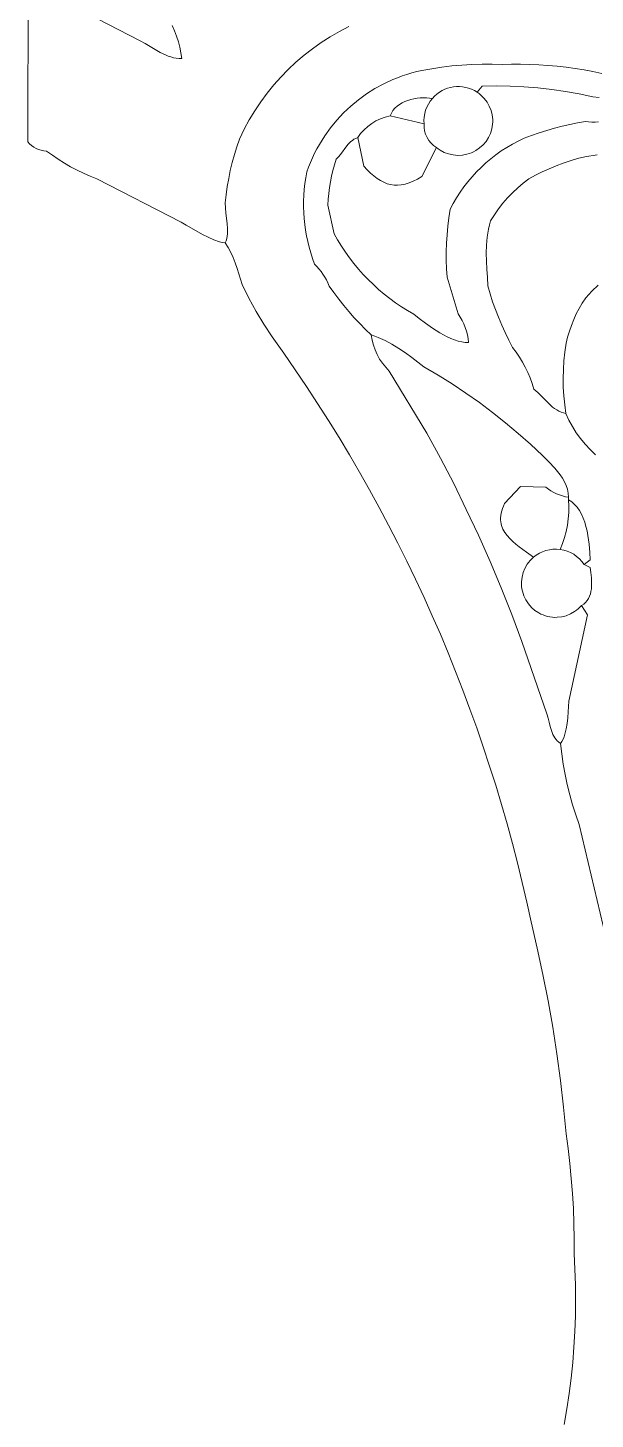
# Model space of a CAD drawing. Header units: inches. Extents: x 37.2 to 70.6, y 17.4 to 61.6.
# Drawn here: x 37.4 to 44.21, y 33.05 to 49.75 of the extents above; entities that cross this region are included whole.
import ezdxf

# ---------------------------------------------------------------- set-up
doc = ezdxf.new("R2010")
doc.units = ezdxf.units.IN
doc.header["$MEASUREMENT"] = 0
doc.layers.add('10_CLOSED_AREAS', color=7, linetype='CONTINUOUS', lineweight=18)

msp = doc.modelspace()

# ---------------------------------------------------------------- linework, layer by layer
at = {"layer": '10_CLOSED_AREAS'}
for points in [[(37.402, 50.25), (37.399, 48.382), (37.42, 48.357), (37.444, 48.335), (37.47, 48.316), (37.498, 48.3), (37.528, 48.287), (37.559, 48.278), (37.591, 48.272), (37.624, 48.269), (37.694, 48.218), (37.765, 48.17), (37.839, 48.124), (37.913, 48.081), (37.99, 48.041), (38.068, 48.004), (38.147, 47.969), (38.227, 47.937), (39.239, 47.416), (39.302, 47.381), (39.366, 47.343), (39.497, 47.268), (39.564, 47.234), (39.631, 47.204), (39.7, 47.181), (39.734, 47.172), (39.769, 47.166), (39.779, 47.192), (39.787, 47.219), (39.792, 47.248), (39.795, 47.277), (39.796, 47.336), (39.792, 47.398), (39.778, 47.523), (39.772, 47.586), (39.769, 47.647), (39.78, 47.745), (39.794, 47.842), (39.811, 47.939), (39.83, 48.036), (39.853, 48.132), (39.879, 48.227), (39.908, 48.321), (39.939, 48.414), (39.996, 48.531), (40.057, 48.644), (40.124, 48.754), (40.195, 48.861), (40.271, 48.964), (40.351, 49.063), (40.436, 49.158), (40.525, 49.25), (40.618, 49.337), (40.715, 49.42), (40.816, 49.498), (40.921, 49.572), (41.029, 49.641), (41.14, 49.705), (41.255, 49.764)], [(39.133, 49.777), (39.16, 49.713), (39.184, 49.648), (39.206, 49.582), (39.223, 49.515), (39.238, 49.447), (39.249, 49.379), (39.214, 49.38), (39.18, 49.383), (39.146, 49.39), (39.114, 49.399), (39.082, 49.41), (39.05, 49.423), (38.989, 49.454), (38.928, 49.488), (38.868, 49.525), (38.808, 49.56), (38.747, 49.593), (37.838, 50.062)], [(41.255, 49.764), (41.14, 49.705), (41.029, 49.641), (40.921, 49.572), (40.816, 49.498), (40.715, 49.42), (40.618, 49.337), (40.525, 49.25), (40.436, 49.158), (40.351, 49.063), (40.271, 48.964), (40.195, 48.861), (40.124, 48.754), (40.057, 48.644), (39.996, 48.531), (39.939, 48.414), (39.908, 48.321), (39.879, 48.227), (39.853, 48.132), (39.83, 48.036), (39.811, 47.939), (39.794, 47.842), (39.78, 47.745), (39.769, 47.647), (39.772, 47.586), (39.778, 47.523), (39.792, 47.398), (39.796, 47.336), (39.795, 47.277), (39.792, 47.248), (39.787, 47.219), (39.779, 47.192), (39.769, 47.166), (39.805, 47.11), (39.836, 47.052), (39.864, 46.99), (39.889, 46.926), (39.911, 46.86), (39.932, 46.795), (39.971, 46.666), (40.052, 46.504), (40.139, 46.345), (40.232, 46.19), (40.331, 46.039), (40.472, 45.842), (40.61, 45.642), (40.746, 45.442), (40.879, 45.239), (41.009, 45.035), (41.136, 44.829), (41.261, 44.622), (41.382, 44.413), (41.501, 44.203), (41.618, 43.991), (41.731, 43.778), (41.842, 43.563), (41.949, 43.347), (42.054, 43.13), (42.156, 42.911), (42.255, 42.691), (42.352, 42.469), (42.445, 42.247), (42.536, 42.023), (42.623, 41.798), (42.708, 41.572), (42.789, 41.345), (42.868, 41.116), (42.944, 40.887), (43.017, 40.656), (43.086, 40.425), (43.153, 40.192), (43.217, 39.959), (43.277, 39.724), (43.335, 39.489), (43.39, 39.253), (43.441, 39.016), (43.515, 38.702), (43.583, 38.386), (43.645, 38.07), (43.701, 37.753), (43.75, 37.434), (43.793, 37.114), (43.83, 36.794), (43.861, 36.473), (43.886, 36.295), (43.907, 36.116), (43.924, 35.936), (43.938, 35.757), (43.949, 35.577), (43.955, 35.397), (43.958, 35.217), (43.957, 35.037), (43.967, 34.849), (43.973, 34.662), (43.975, 34.474), (43.973, 34.287), (43.966, 34.1), (43.956, 33.913), (43.941, 33.727), (43.921, 33.541), (43.898, 33.355), (43.871, 33.17), (43.839, 32.985)], [(44.344, 38.818), (44.019, 40.185), (43.977, 40.303), (43.939, 40.423), (43.905, 40.543), (43.875, 40.665), (43.849, 40.787), (43.827, 40.911), (43.809, 41.034), (43.795, 41.159), (43.774, 41.173), (43.756, 41.188), (43.741, 41.205), (43.727, 41.224), (43.714, 41.245), (43.704, 41.266), (43.686, 41.313), (43.671, 41.362), (43.658, 41.413), (43.645, 41.464), (43.63, 41.514), (43.329, 42.383), (43.209, 42.706), (43.082, 43.025), (42.949, 43.342), (42.81, 43.657), (42.664, 43.968), (42.513, 44.277), (42.355, 44.582), (42.191, 44.885), (41.739, 45.629), (41.696, 45.674), (41.657, 45.722), (41.623, 45.773), (41.593, 45.826), (41.568, 45.882), (41.548, 45.941), (41.532, 46), (41.522, 46.062), (41.452, 46.129), (41.384, 46.198), (41.318, 46.269), (41.254, 46.342), (41.192, 46.416), (41.132, 46.492), (41.074, 46.57), (41.018, 46.649), (41.002, 46.686), (40.984, 46.722), (40.965, 46.757), (40.943, 46.791), (40.92, 46.823), (40.895, 46.854), (40.868, 46.884), (40.84, 46.913), (40.816, 46.979), (40.795, 47.046), (40.776, 47.114), (40.759, 47.182), (40.745, 47.251), (40.733, 47.32), (40.723, 47.389), (40.716, 47.459), (40.712, 47.529), (40.71, 47.599), (40.71, 47.669), (40.713, 47.739), (40.718, 47.809), (40.726, 47.879), (40.736, 47.948), (40.749, 48.018), (40.77, 48.076), (40.793, 48.132), (40.817, 48.188), (40.843, 48.243), (40.871, 48.297), (40.9, 48.349), (40.964, 48.451), (41.034, 48.549), (41.11, 48.641), (41.191, 48.728), (41.278, 48.81), (41.37, 48.885), (41.466, 48.955), (41.567, 49.019), (41.672, 49.077), (41.781, 49.127), (41.837, 49.15), (41.894, 49.171), (41.951, 49.19), (42.01, 49.208), (42.069, 49.223), (42.129, 49.237), (42.249, 49.258), (42.369, 49.276), (42.49, 49.291), (42.611, 49.302), (42.732, 49.309), (42.853, 49.312), (42.975, 49.312), (43.097, 49.308), (43.206, 49.311), (43.316, 49.311), (43.425, 49.309), (43.535, 49.304), (43.644, 49.297), (43.753, 49.287), (43.861, 49.275), (43.97, 49.261), (44.078, 49.244), (44.185, 49.224), (44.292, 49.202)], [(44.292, 49.202), (44.185, 49.224), (44.078, 49.244), (43.97, 49.261), (43.861, 49.275), (43.753, 49.287), (43.644, 49.297), (43.535, 49.304), (43.425, 49.309), (43.316, 49.311), (43.206, 49.311), (43.097, 49.308), (42.975, 49.312), (42.853, 49.312), (42.732, 49.309), (42.611, 49.302), (42.49, 49.291), (42.369, 49.276), (42.249, 49.258), (42.129, 49.237), (42.069, 49.223), (42.01, 49.208), (41.951, 49.19), (41.894, 49.171), (41.837, 49.15), (41.781, 49.127), (41.672, 49.077), (41.567, 49.019), (41.466, 48.955), (41.37, 48.885), (41.278, 48.81), (41.191, 48.728), (41.11, 48.641), (41.034, 48.549), (40.964, 48.451), (40.9, 48.349), (40.871, 48.297), (40.843, 48.243), (40.817, 48.188), (40.793, 48.132), (40.77, 48.076), (40.749, 48.018), (40.736, 47.948), (40.726, 47.879), (40.718, 47.809), (40.713, 47.739), (40.71, 47.669), (40.71, 47.599), (40.712, 47.529), (40.716, 47.459), (40.723, 47.389), (40.733, 47.32), (40.745, 47.251), (40.759, 47.182), (40.776, 47.114), (40.795, 47.046), (40.816, 46.979), (40.84, 46.913), (40.868, 46.884), (40.895, 46.854), (40.92, 46.823), (40.943, 46.791), (40.965, 46.757), (40.984, 46.722), (41.002, 46.686), (41.018, 46.649), (41.074, 46.57), (41.132, 46.492), (41.192, 46.416), (41.254, 46.342), (41.318, 46.269), (41.384, 46.198), (41.452, 46.129), (41.522, 46.062), (41.564, 46.048), (41.605, 46.032), (41.688, 45.995), (41.771, 45.95), (41.852, 45.901), (41.932, 45.848), (42.009, 45.792), (42.155, 45.68), (42.326, 45.58), (42.495, 45.475), (42.66, 45.365), (42.822, 45.251), (42.98, 45.132), (43.136, 45.009), (43.287, 44.881), (43.435, 44.749), (43.505, 44.682), (43.579, 44.613), (43.654, 44.54), (43.726, 44.464), (43.759, 44.424), (43.789, 44.383), (43.817, 44.342), (43.841, 44.299), (43.861, 44.254), (43.877, 44.209), (43.887, 44.162), (43.892, 44.114), (43.892, 44.081), (43.93, 44.058), (43.964, 44.028), (43.995, 43.993), (44.022, 43.954), (44.046, 43.91), (44.067, 43.863), (44.086, 43.813), (44.101, 43.762), (44.115, 43.709), (44.125, 43.655), (44.141, 43.549), (44.149, 43.45), (44.152, 43.361), (44.078, 43.307), (44.152, 43.272), (44.16, 43.211), (44.166, 43.146), (44.169, 43.08), (44.166, 43.015), (44.161, 42.984), (44.154, 42.954), (44.145, 42.925), (44.132, 42.898), (44.117, 42.874), (44.097, 42.852), (44.074, 42.832), (44.047, 42.816), (44.119, 42.702), (43.894, 41.665), (43.885, 41.537), (43.881, 41.468), (43.874, 41.399), (43.864, 41.332), (43.848, 41.268), (43.838, 41.238), (43.826, 41.209), (43.811, 41.183), (43.795, 41.159), (43.809, 41.034), (43.827, 40.911), (43.849, 40.787), (43.875, 40.665), (43.905, 40.543), (43.939, 40.423), (43.977, 40.303), (44.019, 40.185), (44.344, 38.818)], [(44.25, 48.621), (44.211, 48.618), (44.172, 48.618), (44.133, 48.62), (44.094, 48.624), (44, 48.608), (43.906, 48.59), (43.813, 48.568), (43.721, 48.545), (43.629, 48.518), (43.538, 48.49), (43.448, 48.458), (43.358, 48.424), (43.287, 48.39), (43.218, 48.353), (43.15, 48.313), (43.084, 48.27), (43.02, 48.225), (42.958, 48.177), (42.899, 48.126), (42.841, 48.073), (42.786, 48.018), (42.734, 47.96), (42.683, 47.9), (42.636, 47.838), (42.59, 47.774), (42.548, 47.708), (42.508, 47.64), (42.472, 47.57), (42.456, 47.469), (42.443, 47.367), (42.433, 47.265), (42.427, 47.163), (42.423, 47.061), (42.423, 46.959), (42.427, 46.857), (42.433, 46.755), (42.566, 46.316), (42.591, 46.277), (42.614, 46.237), (42.634, 46.195), (42.651, 46.153), (42.665, 46.109), (42.677, 46.064), (42.685, 46.019), (42.691, 45.973), (42.651, 45.973), (42.61, 45.978), (42.567, 45.988), (42.524, 46.002), (42.479, 46.02), (42.434, 46.04), (42.389, 46.064), (42.345, 46.089), (42.257, 46.144), (42.174, 46.202), (42.098, 46.259), (42.032, 46.31), (41.957, 46.354), (41.885, 46.4), (41.813, 46.449), (41.744, 46.5), (41.677, 46.553), (41.611, 46.609), (41.548, 46.667), (41.486, 46.727), (41.427, 46.789), (41.37, 46.853), (41.315, 46.919), (41.263, 46.987), (41.212, 47.057), (41.165, 47.129), (41.119, 47.202), (41.076, 47.277), (41.003, 47.62), (41.007, 47.69), (41.014, 47.76), (41.022, 47.83), (41.033, 47.899), (41.047, 47.968), (41.062, 48.036), (41.08, 48.104), (41.1, 48.172), (41.135, 48.205), (41.165, 48.242), (41.219, 48.316), (41.247, 48.351), (41.279, 48.383), (41.296, 48.398), (41.315, 48.411), (41.336, 48.422), (41.36, 48.432), (41.395, 48.481), (41.436, 48.526), (41.48, 48.566), (41.528, 48.601), (41.579, 48.632), (41.634, 48.657), (41.69, 48.677), (41.749, 48.691), (41.764, 48.725), (41.783, 48.755), (41.806, 48.783), (41.832, 48.807), (41.861, 48.829), (41.892, 48.848), (41.926, 48.864), (41.961, 48.877), (41.997, 48.889), (42.035, 48.897), (42.073, 48.903), (42.111, 48.907), (42.148, 48.909), (42.185, 48.909), (42.221, 48.906), (42.256, 48.902), (42.283, 48.929), (42.311, 48.954), (42.341, 48.976), (42.373, 48.995), (42.406, 49.011), (42.44, 49.024), (42.476, 49.033), (42.511, 49.04), (42.548, 49.043), (42.584, 49.044), (42.62, 49.041), (42.657, 49.034), (42.692, 49.025), (42.727, 49.012), (42.762, 48.996), (42.795, 48.976), (42.854, 49.049), (43.021, 49.052), (43.189, 49.049), (43.356, 49.042), (43.522, 49.029), (43.689, 49.01), (43.854, 48.986), (44.019, 48.957), (44.183, 48.922), (44.259, 48.914)], [(44.259, 48.914), (44.183, 48.922), (44.019, 48.957), (43.854, 48.986), (43.689, 49.01), (43.522, 49.029), (43.356, 49.042), (43.189, 49.049), (43.021, 49.052), (42.854, 49.049), (42.795, 48.976), (42.818, 48.96), (42.84, 48.942), (42.88, 48.902), (42.913, 48.858), (42.94, 48.81), (42.961, 48.758), (42.975, 48.704), (42.981, 48.649), (42.981, 48.62), (42.98, 48.592), (42.976, 48.564), (42.97, 48.536), (42.954, 48.482), (42.93, 48.432), (42.901, 48.385), (42.865, 48.343), (42.823, 48.306), (42.777, 48.274), (42.752, 48.261), (42.726, 48.249), (42.699, 48.239), (42.672, 48.231), (42.617, 48.22), (42.562, 48.217), (42.506, 48.222), (42.452, 48.234), (42.4, 48.253), (42.351, 48.279), (42.327, 48.295), (42.304, 48.312), (42.129, 47.962), (42.076, 47.931), (42.025, 47.906), (41.976, 47.886), (41.928, 47.871), (41.883, 47.862), (41.839, 47.858), (41.796, 47.86), (41.754, 47.866), (41.713, 47.877), (41.673, 47.894), (41.633, 47.915), (41.593, 47.94), (41.554, 47.97), (41.514, 48.005), (41.474, 48.044), (41.434, 48.087), (41.36, 48.432), (41.336, 48.422), (41.315, 48.411), (41.296, 48.398), (41.279, 48.383), (41.247, 48.351), (41.219, 48.316), (41.165, 48.242), (41.135, 48.205), (41.1, 48.172), (41.08, 48.104), (41.062, 48.036), (41.047, 47.968), (41.033, 47.899), (41.022, 47.83), (41.014, 47.76), (41.007, 47.69), (41.003, 47.62), (41.076, 47.277), (41.119, 47.202), (41.165, 47.129), (41.212, 47.057), (41.263, 46.987), (41.315, 46.919), (41.37, 46.853), (41.427, 46.789), (41.486, 46.727), (41.548, 46.667), (41.611, 46.609), (41.677, 46.553), (41.744, 46.5), (41.813, 46.449), (41.885, 46.4), (41.957, 46.354), (42.032, 46.31), (42.098, 46.259), (42.174, 46.202), (42.257, 46.144), (42.345, 46.089), (42.389, 46.064), (42.434, 46.04), (42.479, 46.02), (42.524, 46.002), (42.567, 45.988), (42.61, 45.978), (42.651, 45.973), (42.691, 45.973), (42.685, 46.019), (42.677, 46.064), (42.665, 46.109), (42.651, 46.153), (42.634, 46.195), (42.614, 46.237), (42.591, 46.277), (42.566, 46.316), (42.433, 46.755), (42.427, 46.857), (42.423, 46.959), (42.423, 47.061), (42.427, 47.163), (42.433, 47.265), (42.443, 47.367), (42.456, 47.469), (42.472, 47.57), (42.508, 47.64), (42.548, 47.708), (42.59, 47.774), (42.636, 47.838), (42.683, 47.9), (42.734, 47.96), (42.786, 48.018), (42.841, 48.073), (42.899, 48.126), (42.958, 48.177), (43.02, 48.225), (43.084, 48.27), (43.15, 48.313), (43.218, 48.353), (43.287, 48.39), (43.358, 48.424), (43.448, 48.458), (43.538, 48.49), (43.629, 48.518), (43.721, 48.545), (43.813, 48.568), (43.906, 48.59), (44, 48.608), (44.094, 48.624), (44.133, 48.62), (44.172, 48.618), (44.211, 48.618), (44.25, 48.621)], [(44.214, 44.624), (44.15, 44.685), (44.09, 44.749), (44.035, 44.817), (43.984, 44.888), (43.938, 44.962), (43.896, 45.04), (43.86, 45.12), (43.83, 45.126), (43.802, 45.136), (43.775, 45.148), (43.749, 45.162), (43.724, 45.179), (43.7, 45.197), (43.654, 45.238), (43.609, 45.282), (43.566, 45.328), (43.521, 45.372), (43.475, 45.412), (43.454, 45.48), (43.429, 45.546), (43.402, 45.61), (43.371, 45.674), (43.337, 45.735), (43.301, 45.796), (43.262, 45.854), (43.219, 45.911), (43.173, 46), (43.13, 46.09), (43.089, 46.181), (43.05, 46.274), (43.014, 46.367), (42.98, 46.461), (42.949, 46.557), (42.921, 46.653), (42.917, 46.753), (42.911, 46.851), (42.907, 46.948), (42.904, 47.044), (42.906, 47.14), (42.914, 47.236), (42.921, 47.285), (42.93, 47.333), (42.942, 47.382), (42.956, 47.432), (43.001, 47.505), (43.051, 47.575), (43.103, 47.643), (43.159, 47.708), (43.219, 47.769), (43.281, 47.828), (43.347, 47.883), (43.416, 47.935), (43.495, 47.978), (43.576, 48.019), (43.658, 48.056), (43.742, 48.091), (43.826, 48.123), (43.912, 48.152), (43.999, 48.178), (44.086, 48.201), (44.236, 48.224)], [(44.236, 48.224), (44.086, 48.201), (43.999, 48.178), (43.912, 48.152), (43.826, 48.123), (43.742, 48.091), (43.658, 48.056), (43.576, 48.019), (43.495, 47.978), (43.416, 47.935), (43.347, 47.883), (43.281, 47.828), (43.219, 47.769), (43.159, 47.708), (43.103, 47.643), (43.051, 47.575), (43.001, 47.505), (42.956, 47.432), (42.942, 47.382), (42.93, 47.333), (42.921, 47.285), (42.914, 47.236), (42.906, 47.14), (42.904, 47.044), (42.907, 46.948), (42.911, 46.851), (42.917, 46.753), (42.921, 46.653), (42.949, 46.557), (42.98, 46.461), (43.014, 46.367), (43.05, 46.274), (43.089, 46.181), (43.13, 46.09), (43.173, 46), (43.219, 45.911), (43.262, 45.854), (43.301, 45.796), (43.337, 45.735), (43.371, 45.674), (43.402, 45.61), (43.429, 45.546), (43.454, 45.48), (43.475, 45.412), (43.521, 45.372), (43.566, 45.328), (43.609, 45.282), (43.654, 45.238), (43.7, 45.197), (43.724, 45.179), (43.749, 45.162), (43.775, 45.148), (43.802, 45.136), (43.83, 45.126), (43.86, 45.12), (43.845, 45.225), (43.834, 45.33), (43.828, 45.435), (43.826, 45.541), (43.829, 45.647), (43.836, 45.752), (43.847, 45.857), (43.863, 45.962), (43.88, 46.035), (43.901, 46.106), (43.925, 46.177), (43.953, 46.246), (43.984, 46.314), (44.019, 46.38), (44.057, 46.444), (44.098, 46.507), (44.172, 46.586), (44.248, 46.661)], [(44.248, 46.661), (44.172, 46.586), (44.098, 46.507), (44.057, 46.444), (44.019, 46.38), (43.984, 46.314), (43.953, 46.246), (43.925, 46.177), (43.901, 46.106), (43.88, 46.035), (43.863, 45.962), (43.847, 45.857), (43.836, 45.752), (43.829, 45.647), (43.826, 45.541), (43.828, 45.435), (43.834, 45.33), (43.845, 45.225), (43.86, 45.12), (43.896, 45.04), (43.938, 44.962), (43.984, 44.888), (44.035, 44.817), (44.09, 44.749), (44.15, 44.685), (44.214, 44.624)]]:
    msp.add_lwpolyline(points, dxfattribs=at)
for points in [[(42.256, 48.902), (42.23, 48.869), (42.208, 48.834), (42.19, 48.797), (42.175, 48.759), (42.164, 48.719), (42.158, 48.678), (42.155, 48.637), (42.156, 48.596), (42.157, 48.553), (42.163, 48.512), (42.175, 48.472), (42.192, 48.434), (42.213, 48.398), (42.239, 48.366), (42.27, 48.337), (42.304, 48.312), (42.327, 48.295), (42.351, 48.279), (42.4, 48.253), (42.452, 48.234), (42.506, 48.222), (42.562, 48.217), (42.617, 48.22), (42.672, 48.231), (42.699, 48.239), (42.726, 48.249), (42.752, 48.261), (42.777, 48.274), (42.823, 48.306), (42.865, 48.343), (42.901, 48.385), (42.93, 48.432), (42.954, 48.482), (42.97, 48.536), (42.976, 48.564), (42.98, 48.592), (42.981, 48.62), (42.981, 48.649), (42.975, 48.704), (42.961, 48.758), (42.94, 48.81), (42.913, 48.858), (42.88, 48.902), (42.84, 48.942), (42.818, 48.96), (42.795, 48.976), (42.762, 48.996), (42.727, 49.012), (42.692, 49.025), (42.657, 49.034), (42.62, 49.041), (42.584, 49.044), (42.548, 49.043), (42.511, 49.04), (42.476, 49.033), (42.44, 49.024), (42.406, 49.011), (42.373, 48.995), (42.341, 48.976), (42.311, 48.954), (42.283, 48.929)], [(42.156, 48.596), (42.155, 48.637), (42.158, 48.678), (42.164, 48.719), (42.175, 48.759), (42.19, 48.797), (42.208, 48.834), (42.23, 48.869), (42.256, 48.902), (42.221, 48.906), (42.185, 48.909), (42.148, 48.909), (42.111, 48.907), (42.073, 48.903), (42.035, 48.897), (41.997, 48.889), (41.961, 48.877), (41.926, 48.864), (41.892, 48.848), (41.861, 48.829), (41.832, 48.807), (41.806, 48.783), (41.783, 48.755), (41.764, 48.725), (41.749, 48.691)], [(41.749, 48.691), (41.69, 48.677), (41.634, 48.657), (41.579, 48.632), (41.528, 48.601), (41.48, 48.566), (41.436, 48.526), (41.395, 48.481), (41.36, 48.432), (41.434, 48.087), (41.474, 48.044), (41.514, 48.005), (41.554, 47.97), (41.593, 47.94), (41.633, 47.915), (41.673, 47.894), (41.713, 47.877), (41.754, 47.866), (41.796, 47.86), (41.839, 47.858), (41.883, 47.862), (41.928, 47.871), (41.976, 47.886), (42.025, 47.906), (42.076, 47.931), (42.129, 47.962), (42.304, 48.312), (42.27, 48.337), (42.239, 48.366), (42.213, 48.398), (42.192, 48.434), (42.175, 48.472), (42.163, 48.512), (42.157, 48.553), (42.156, 48.596)], [(43.337, 42.986), (43.332, 43.015), (43.328, 43.043), (43.326, 43.071), (43.327, 43.099), (43.333, 43.155), (43.346, 43.209), (43.367, 43.26), (43.395, 43.309), (43.411, 43.332), (43.429, 43.354), (43.449, 43.374), (43.47, 43.394), (43.386, 43.456), (43.3, 43.518), (43.26, 43.55), (43.221, 43.582), (43.185, 43.617), (43.153, 43.653), (43.125, 43.69), (43.103, 43.731), (43.087, 43.773), (43.081, 43.796), (43.077, 43.819), (43.076, 43.843), (43.076, 43.868), (43.078, 43.894), (43.082, 43.921), (43.089, 43.949), (43.098, 43.978), (43.11, 44.008), (43.124, 44.039), (43.313, 44.243), (43.619, 44.234), (43.649, 44.211), (43.68, 44.19), (43.713, 44.171), (43.747, 44.155), (43.782, 44.141), (43.818, 44.129), (43.855, 44.12), (43.892, 44.114), (43.887, 44.162), (43.877, 44.209), (43.861, 44.254), (43.841, 44.299), (43.817, 44.342), (43.789, 44.383), (43.759, 44.424), (43.726, 44.464), (43.654, 44.54), (43.579, 44.613), (43.505, 44.682), (43.435, 44.749), (43.287, 44.881), (43.136, 45.009), (42.98, 45.132), (42.822, 45.251), (42.66, 45.365), (42.495, 45.475), (42.326, 45.58), (42.155, 45.68), (42.009, 45.792), (41.932, 45.848), (41.852, 45.901), (41.771, 45.95), (41.688, 45.995), (41.605, 46.032), (41.564, 46.048), (41.522, 46.062), (41.532, 46), (41.548, 45.941), (41.568, 45.882), (41.593, 45.826), (41.623, 45.773), (41.657, 45.722), (41.696, 45.674), (41.739, 45.629), (42.191, 44.885), (42.355, 44.582), (42.513, 44.277), (42.664, 43.968), (42.81, 43.657), (42.949, 43.342), (43.082, 43.025), (43.209, 42.706), (43.329, 42.383), (43.63, 41.514), (43.645, 41.464), (43.658, 41.413), (43.671, 41.362), (43.686, 41.313), (43.704, 41.266), (43.714, 41.245), (43.727, 41.224), (43.741, 41.205), (43.756, 41.188), (43.774, 41.173), (43.795, 41.159), (43.811, 41.183), (43.826, 41.209), (43.838, 41.238), (43.848, 41.268), (43.864, 41.332), (43.874, 41.399), (43.881, 41.468), (43.885, 41.537), (43.894, 41.665), (44.119, 42.702), (44.047, 42.816), (44.028, 42.795), (44.007, 42.775), (43.986, 42.757), (43.963, 42.741), (43.914, 42.713), (43.863, 42.692), (43.809, 42.679), (43.753, 42.673), (43.725, 42.672), (43.697, 42.674), (43.668, 42.678), (43.64, 42.684), (43.613, 42.691), (43.586, 42.701), (43.56, 42.712), (43.535, 42.725), (43.488, 42.756), (43.446, 42.792), (43.41, 42.834), (43.379, 42.881), (43.366, 42.906), (43.355, 42.932), (43.345, 42.959)], [(43.124, 44.039), (43.11, 44.008), (43.098, 43.978), (43.089, 43.949), (43.082, 43.921), (43.078, 43.894), (43.076, 43.868), (43.076, 43.843), (43.077, 43.819), (43.081, 43.796), (43.087, 43.773), (43.103, 43.731), (43.125, 43.69), (43.153, 43.653), (43.185, 43.617), (43.221, 43.582), (43.26, 43.55), (43.3, 43.518), (43.386, 43.456), (43.47, 43.394), (43.504, 43.42), (43.541, 43.442), (43.58, 43.46), (43.62, 43.475), (43.661, 43.484), (43.703, 43.49), (43.746, 43.491), (43.789, 43.488), (43.818, 43.558), (43.843, 43.63), (43.862, 43.704), (43.878, 43.778), (43.888, 43.853), (43.894, 43.929), (43.896, 44.005), (43.892, 44.081), (43.892, 44.114), (43.855, 44.12), (43.818, 44.129), (43.782, 44.141), (43.747, 44.155), (43.713, 44.171), (43.68, 44.19), (43.649, 44.211), (43.619, 44.234), (43.313, 44.243)], [(43.789, 43.488), (43.833, 43.48), (43.875, 43.467), (43.915, 43.45), (43.953, 43.429), (43.989, 43.404), (44.022, 43.375), (44.052, 43.343), (44.078, 43.307), (44.152, 43.361), (44.149, 43.45), (44.141, 43.549), (44.125, 43.655), (44.115, 43.709), (44.101, 43.762), (44.086, 43.813), (44.067, 43.863), (44.046, 43.91), (44.022, 43.954), (43.995, 43.993), (43.964, 44.028), (43.93, 44.058), (43.892, 44.081), (43.896, 44.005), (43.894, 43.929), (43.888, 43.853), (43.878, 43.778), (43.862, 43.704), (43.843, 43.63), (43.818, 43.558)], [(43.47, 43.394), (43.449, 43.374), (43.429, 43.354), (43.411, 43.332), (43.395, 43.309), (43.367, 43.26), (43.346, 43.209), (43.333, 43.155), (43.327, 43.099), (43.326, 43.071), (43.328, 43.043), (43.332, 43.015), (43.337, 42.986), (43.345, 42.959), (43.355, 42.932), (43.366, 42.906), (43.379, 42.881), (43.41, 42.834), (43.446, 42.792), (43.488, 42.756), (43.535, 42.725), (43.56, 42.712), (43.586, 42.701), (43.613, 42.691), (43.64, 42.684), (43.668, 42.678), (43.697, 42.674), (43.725, 42.672), (43.753, 42.673), (43.809, 42.679), (43.863, 42.692), (43.914, 42.713), (43.963, 42.741), (43.986, 42.757), (44.007, 42.775), (44.028, 42.795), (44.047, 42.816), (44.074, 42.832), (44.097, 42.852), (44.117, 42.874), (44.132, 42.898), (44.145, 42.925), (44.154, 42.954), (44.161, 42.984), (44.166, 43.015), (44.169, 43.08), (44.166, 43.146), (44.16, 43.211), (44.152, 43.272), (44.078, 43.307), (44.052, 43.343), (44.022, 43.375), (43.989, 43.404), (43.953, 43.429), (43.915, 43.45), (43.875, 43.467), (43.833, 43.48), (43.789, 43.488), (43.746, 43.491), (43.703, 43.49), (43.661, 43.484), (43.62, 43.475), (43.58, 43.46), (43.541, 43.442), (43.504, 43.42)]]:
    msp.add_lwpolyline(points, close=True, dxfattribs=at)

doc.saveas('drawing.dxf')
